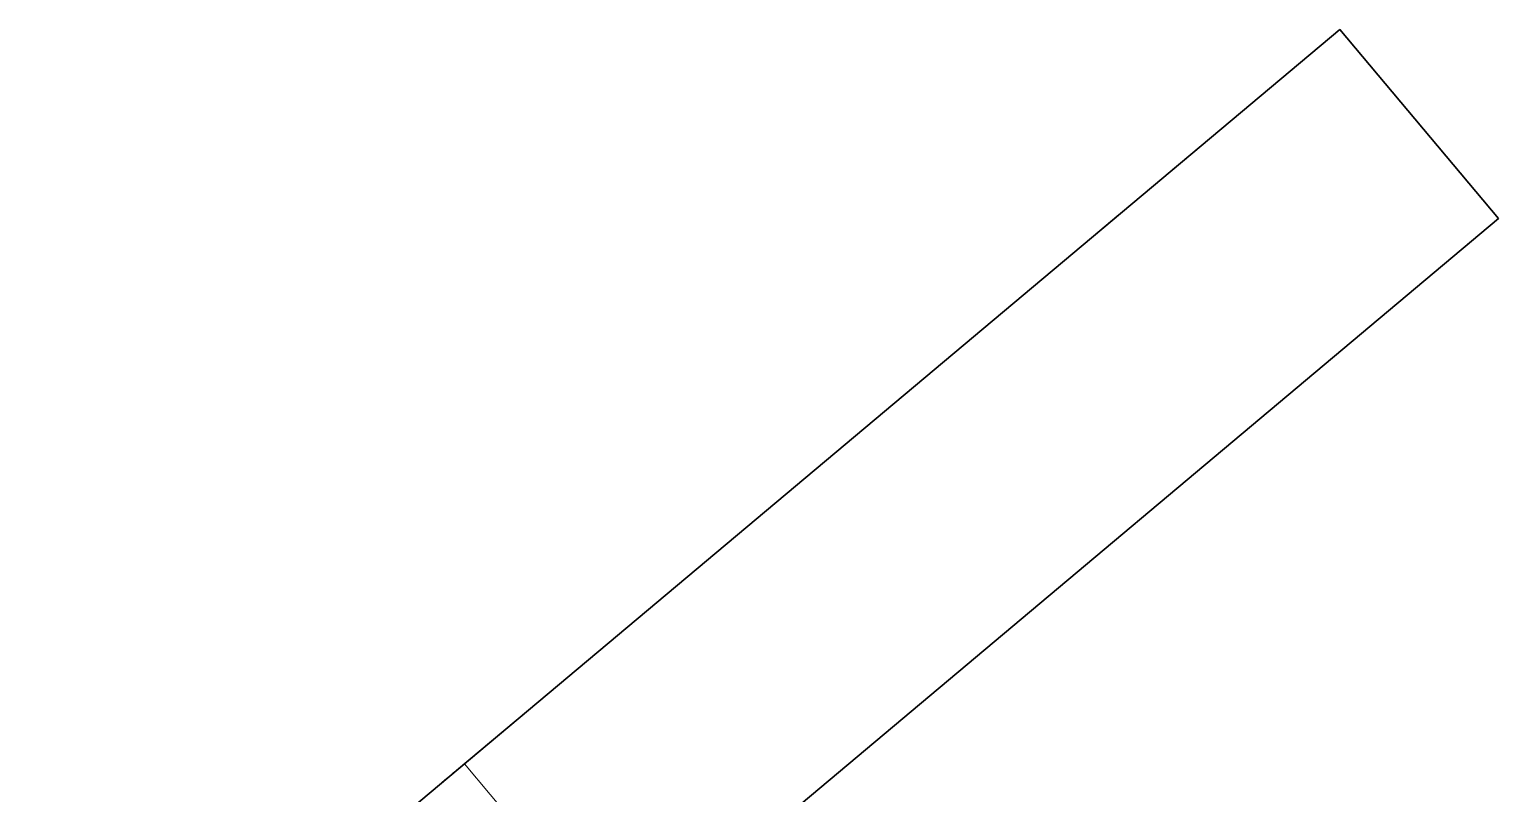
# Model space of a CAD drawing. Header units: millimetres. Extents: x 2054 to 12135, y -1469 to 564.
# Drawn here: x 9935.59 to 9971.27, y 166.78 to 185.35 of the extents above; entities that cross this region are included whole.
import ezdxf

# ---------------------------------------------------------------- set-up
doc = ezdxf.new("R2010")
doc.units = ezdxf.units.MM
doc.linetypes.add('HIDDEN_ISO', pattern=[4.5, 3, -1.5])
doc.layers.add('2D-HIDDEN', color=8, linetype='HIDDEN_ISO', lineweight=18)
doc.layers.add('2D-VISIBLE', color=7, linetype='Continuous', lineweight=35)

msp = doc.modelspace()

# ---------------------------------------------------------------- linework, layer by layer
at = {"layer": '2D-HIDDEN'}
for p, q in [((9752.917, 5.366), (9967.41, 185.347)), ((9971.267, 180.751), (9967.41, 185.347)), ((9756.774, 0.77), (9971.267, 180.751)), ((9946.152, 167.51), (9950.009, 162.913)), ((9946.152, 167.51), (9950.009, 162.913)), ((9946.152, 167.51), (9950.009, 162.913)), ((9946.152, 167.51), (9950.009, 162.913))]:
    msp.add_line(p, q, dxfattribs=at)
for points in [[(9945.183, 166.696), (9945.29, 166.786), (9945.398, 166.877), (9945.506, 166.967), (9945.614, 167.058), (9945.721, 167.148), (9945.829, 167.238), (9945.937, 167.329), (9946.044, 167.419), (9946.152, 167.51)], [(9945.183, 166.696), (9945.29, 166.786), (9945.398, 166.877), (9945.506, 166.967), (9945.614, 167.058), (9945.721, 167.148), (9945.829, 167.238), (9945.937, 167.329), (9946.044, 167.419), (9946.152, 167.51)], [(9945.183, 166.696), (9945.29, 166.786), (9945.398, 166.877), (9945.506, 166.967), (9945.614, 167.058), (9945.721, 167.148), (9945.829, 167.238), (9945.937, 167.329), (9946.044, 167.419), (9946.152, 167.51)], [(9945.183, 166.696), (9945.29, 166.786), (9945.398, 166.877), (9945.506, 166.967), (9945.614, 167.058), (9945.721, 167.148), (9945.829, 167.238), (9945.937, 167.329), (9946.044, 167.419), (9946.152, 167.51)], [(9946.152, 167.51), (9946.098, 167.464), (9946.044, 167.419), (9945.991, 167.374), (9945.937, 167.329), (9945.883, 167.284), (9945.829, 167.238), (9945.775, 167.193), (9945.721, 167.148), (9945.667, 167.103), (9945.614, 167.058), (9945.56, 167.012), (9945.506, 166.967), (9945.452, 166.922), (9945.398, 166.877), (9945.344, 166.832), (9945.29, 166.786), (9945.236, 166.741)], [(9946.152, 167.51), (9946.098, 167.464), (9946.044, 167.419), (9945.991, 167.374), (9945.937, 167.329), (9945.883, 167.284), (9945.829, 167.238), (9945.775, 167.193), (9945.721, 167.148), (9945.667, 167.103), (9945.614, 167.058), (9945.56, 167.012), (9945.506, 166.967), (9945.452, 166.922), (9945.398, 166.877), (9945.344, 166.832), (9945.29, 166.786), (9945.236, 166.741)], [(9946.152, 167.51), (9946.098, 167.464), (9946.044, 167.419), (9945.991, 167.374), (9945.937, 167.329), (9945.883, 167.284), (9945.829, 167.238), (9945.775, 167.193), (9945.721, 167.148), (9945.667, 167.103), (9945.614, 167.058), (9945.56, 167.012), (9945.506, 166.967), (9945.452, 166.922), (9945.398, 166.877), (9945.344, 166.832), (9945.29, 166.786), (9945.236, 166.741)], [(9946.152, 167.51), (9946.098, 167.464), (9946.044, 167.419), (9945.991, 167.374), (9945.937, 167.329), (9945.883, 167.284), (9945.829, 167.238), (9945.775, 167.193), (9945.721, 167.148), (9945.667, 167.103), (9945.614, 167.058), (9945.56, 167.012), (9945.506, 166.967), (9945.452, 166.922), (9945.398, 166.877), (9945.344, 166.832), (9945.29, 166.786), (9945.236, 166.741)]]:
    msp.add_lwpolyline(points, dxfattribs=at)
at = {"layer": '2D-VISIBLE'}
for p, q in [((9752.917, 5.366), (9967.41, 185.347)), ((9971.267, 180.751), (9967.41, 185.347)), ((9756.774, 0.77), (9971.267, 180.751))]:
    msp.add_line(p, q, dxfattribs=at)

doc.saveas('drawing.dxf')
